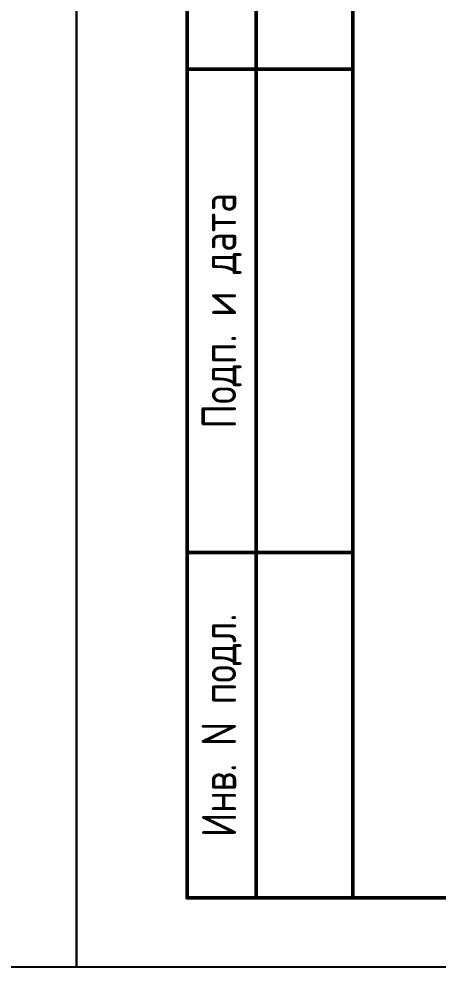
# Model space of a CAD drawing. Header units: millimetres. Extents: x -863 to 2106, y -90 to 586.
# Drawn here: x 415.8 to 446.2, y 0 to 68.6 of the extents above; entities that cross this region are included whole.
import ezdxf

# ---------------------------------------------------------------- set-up
doc = ezdxf.new("R2010")
doc.units = ezdxf.units.MM
doc.styles.add('Gost_type_A', font='GOST_0.TTF')

# ---------------------------------------------------------------- blocks, each defined once
blk = doc.blocks.new('Формат_А3')
blk.add_lwpolyline([(-420, 297), (0, 297), (0, 0), (-420, 0)], close=True)
at = {"lineweight": 50}
blk.add_lwpolyline([(-400, 292), (-5, 292), (-5, 5), (-400, 5)], close=True, dxfattribs=at)
blk = doc.blocks.new('Штамп левый нижний')
at = {"lineweight": 50}
for points in [[(-12, 85), (-7, 85), (-7, 60), (-12, 60)], [(-7, 85), (0, 85), (0, 60), (-7, 60)], [(-12, 60), (-7, 60), (-7, 25), (-12, 25)], [(-7, 60), (0, 60), (0, 25), (-7, 25)], [(-12, 25), (-7, 25), (-7, 0), (-12, 0)], [(-7, 25), (0, 25), (0, 0), (-7, 0)]]:
    blk.add_lwpolyline(points, close=True, dxfattribs=at)
at = {"char_height": 2.5, "attachment_point": 5, "rotation": 90, "style": 'Gost_type_A'}
for s, insert, width in [('Подп. и дата', (-9.5, 42.5), 35), ('Инв. N подл.', (-9.5, 12.5), 25)]:
    blk.add_mtext(s, dxfattribs=dict(at, insert=insert, width=width))

msp = doc.modelspace()

# ---------------------------------------------------------------- block references
at = {"color": 1}
for name, p in [('Формат_А3', (420, 0)), ('Формат_А3', (840, 0)), ('Штамп левый нижний', (440, 5))]:
    msp.add_blockref(name, p, dxfattribs=at)

doc.saveas('drawing.dxf')
